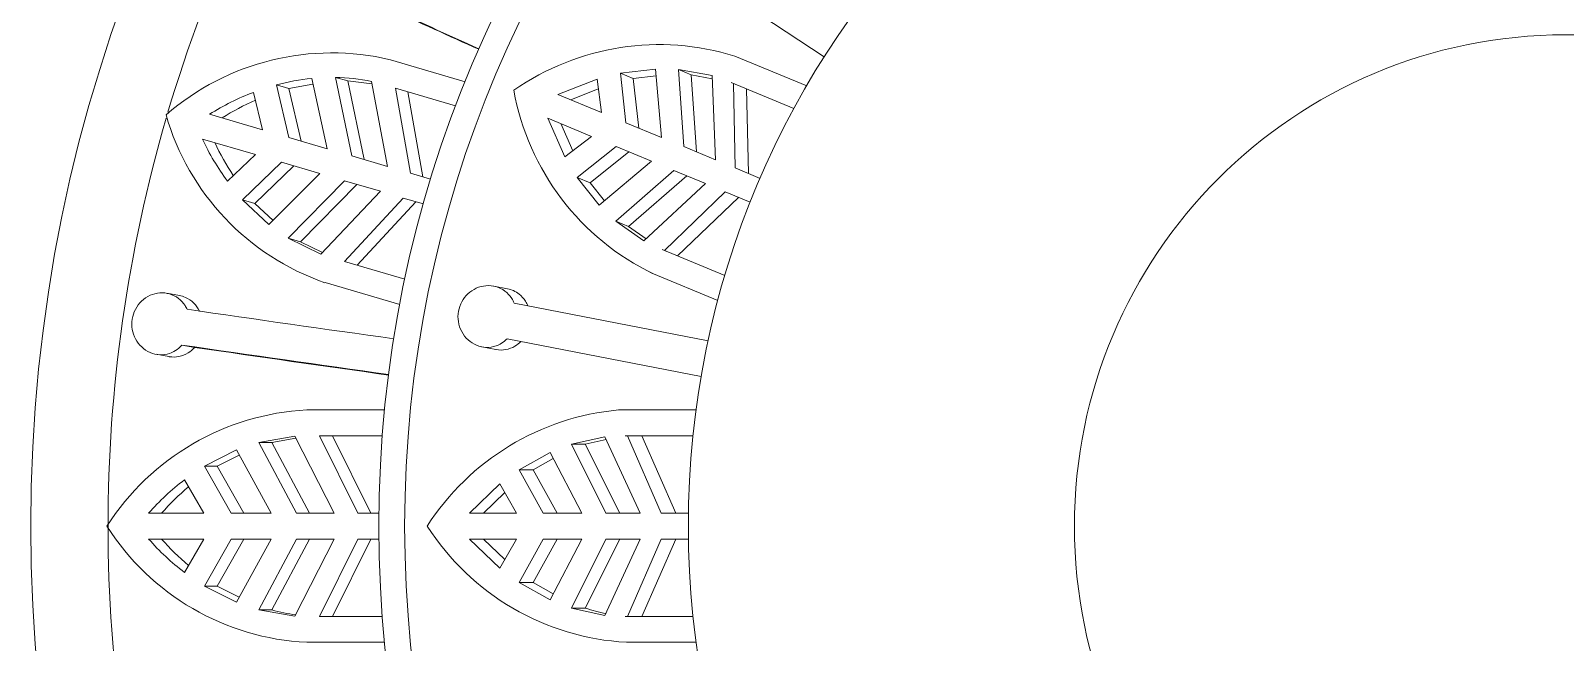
# Model space of a CAD drawing. Header units: millimetres. Extents: x -18512 to 101824, y -95768 to 52898.
# Drawn here: x 18589.45 to 18619.16, y -58609.44 to -58597.61 of the extents above; entities that cross this region are included whole.
import ezdxf

# ---------------------------------------------------------------- set-up
doc = ezdxf.new("R2010")
doc.units = ezdxf.units.MM
doc.header["$LTSCALE"] = 25
doc.layers.get('0').update_dxf_attribs({"color": 254, "lineweight": 0})
doc.layers.add('027 Sanitry Ware', color=1, linetype='Continuous', lineweight=0)

# ---------------------------------------------------------------- blocks, each defined once
blk = doc.blocks.new('SE2')
at = {"layer": '027 Sanitry Ware', "linetype": 'Continuous'}
for p, q in [((111.2136, 34.6719), (110.2555, 35.306)), ((108.6904, 34.655), (109.1248, 34.5274)), ((111.1114, 34.5033), (110.6944, 34.676)), ((110.2714, 33.5523), (110.2847, 33.5474)), ((110.2847, 33.5474), (110.3606, 33.516)), ((110.1985, 33.4198), (110.214, 33.4134)), ((110.2207, 33.411), (110.5948, 33.256)), ((107.4637, 33.2847), (107.3897, 33.2981)), ((108.7445, 33.2321), (108.3101, 33.3597)), ((109.3719, 33.3243), (109.2916, 33.3399)), ((109.4104, 33.2404), (110.5382, 33.0211)), ((110.4982, 32.815), (109.3703, 33.0342)), ((107.3277, 32.9435), (107.4018, 32.93)), ((107.4784, 32.9971), (107.5522, 32.9837)), ((109.2228, 32.9865), (109.3033, 32.9708)), ((108.2037, 32.6201), (108.6565, 32.6201)), ((110.4683, 32.6201), (110.0169, 32.6201)), ((108.6565, 31.2701), (108.2037, 31.2701)), ((110.0634, 31.2701), (110.4683, 31.2701))]:
    blk.add_line(p, q, dxfattribs=at)
at = {"layer": '027 Sanitry Ware', "color": 8, "linetype": 'Continuous'}
for p, q in [((108.3228, 34.1376), (108.2331, 34.5469)), ((108.3706, 34.5527), (108.4421, 34.5317)), ((108.3706, 34.5527), (108.4653, 34.0958)), ((109.6635, 34.4536), (109.8922, 34.5428)), ((109.8922, 34.5428), (109.9174, 34.3484)), ((110.0281, 34.5763), (110.2324, 34.6)), ((110.0281, 34.5763), (110.1027, 34.5453)), ((110.0606, 34.2891), (110.0281, 34.5763)), ((110.1027, 34.5453), (110.2358, 34.5609)), ((110.135, 34.2583), (110.1027, 34.5453)), ((110.2324, 34.6), (110.267, 34.2036)), ((110.3652, 34.5974), (110.4398, 34.5665)), ((110.3961, 34.1501), (110.3652, 34.5974)), ((110.3652, 34.5974), (110.5615, 34.5629)), ((110.4713, 34.119), (110.4398, 34.5665)), ((110.4398, 34.5665), (110.5622, 34.5449)), ((110.5615, 34.5629), (110.5808, 34.0736)), ((107.8937, 34.4655), (107.9475, 34.2478)), ((108.0988, 34.4879), (108.0273, 34.5089)), ((108.0995, 34.2032), (108.0273, 34.5089)), ((108.0988, 34.4879), (108.2403, 34.514)), ((108.0988, 34.4879), (108.1709, 34.1822)), ((108.5371, 34.0747), (108.4421, 34.5317)), ((108.4421, 34.5317), (108.5834, 34.5154)), ((108.581, 34.5284), (108.6741, 34.0344)), ((109.07, 34.3872), (108.7201, 34.4899)), ((108.8069, 33.9955), (108.7201, 34.4899)), ((108.7922, 34.4688), (108.8799, 33.974)), ((109.9174, 34.3484), (109.6635, 34.4536)), ((109.7391, 34.4223), (109.8997, 34.4853)), ((110.6861, 34.5165), (110.6732, 34.5224)), ((110.6732, 34.5224), (111.0376, 34.3715)), ((110.695, 34.0263), (110.6861, 34.5165)), ((110.7729, 33.994), (110.762, 34.4851)), ((107.9475, 34.2478), (107.6392, 34.3383)), ((109.6061, 34.315), (109.86, 34.2098)), ((109.7047, 34.0902), (109.6061, 34.315)), ((109.7506, 34.1256), (109.6817, 34.2837)), ((110.267, 34.2036), (110.0606, 34.2891)), ((107.597, 34.1944), (107.9052, 34.1039)), ((108.3228, 34.1376), (108.0995, 34.2032)), ((109.86, 34.2098), (109.7047, 34.0902)), ((107.9052, 34.1039), (107.7423, 33.9498)), ((108.6741, 34.0344), (108.4653, 34.0958)), ((109.7771, 33.9705), (110.0032, 34.1505)), ((109.8518, 33.9396), (110.0776, 34.1197)), ((110.0032, 34.1505), (110.2096, 34.065)), ((110.5808, 34.0736), (110.3961, 34.1501)), ((107.8312, 33.8411), (108.0573, 34.0592)), ((108.1287, 34.0383), (107.9028, 33.8201)), ((108.0573, 34.0592), (108.2805, 33.9937)), ((110.2096, 34.065), (109.9048, 33.8092)), ((110.0006, 33.7171), (110.3387, 34.0115)), ((110.3387, 34.0115), (110.5234, 33.935)), ((110.8408, 33.9659), (110.695, 34.0263)), ((107.9839, 33.6979), (108.2805, 33.9937)), ((108.4231, 33.9518), (108.0964, 33.6186)), ((108.1678, 33.5976), (108.4948, 33.9308)), ((108.4231, 33.9518), (108.6319, 33.8905)), ((108.9244, 33.9609), (108.8069, 33.9955)), ((109.7771, 33.9705), (109.8518, 33.9396)), ((109.9048, 33.8092), (109.7771, 33.9705)), ((109.9349, 33.8344), (109.8518, 33.9396)), ((110.0752, 33.6863), (110.4139, 33.9804)), ((110.5234, 33.935), (110.1638, 33.6027)), ((107.9028, 33.8201), (107.8312, 33.8411)), ((107.8312, 33.8411), (107.9839, 33.6979)), ((108.6319, 33.8905), (108.2864, 33.5253)), ((108.4243, 33.4825), (108.7647, 33.8515)), ((108.8376, 33.8301), (108.4964, 33.4613)), ((108.7647, 33.8515), (108.8822, 33.817)), ((110.2847, 33.5474), (110.6376, 33.8877)), ((110.3606, 33.516), (110.7155, 33.8555)), ((110.6376, 33.8877), (110.7834, 33.8273)), ((108.0077, 33.7216), (107.9028, 33.8201)), ((110.0006, 33.7171), (110.0752, 33.6863)), ((110.1638, 33.6027), (110.0006, 33.7171)), ((110.177, 33.615), (110.0752, 33.6863)), ((108.0964, 33.6186), (108.2864, 33.5253)), ((108.0964, 33.6186), (108.1678, 33.5976)), ((108.2956, 33.535), (108.1678, 33.5976)), ((108.4243, 33.4825), (108.7742, 33.3797)), ((110.6358, 33.4014), (110.2714, 33.5523)), ((108.1344, 32.4679), (107.9257, 32.4319)), ((107.9257, 32.4319), (108.0002, 32.4319)), ((107.9257, 32.4319), (108.1453, 32.0201)), ((108.0002, 32.4319), (108.1404, 32.456)), ((108.2201, 32.0201), (108.0002, 32.4319)), ((108.1344, 32.4679), (108.3629, 32.0201)), ((108.6434, 32.4701), (108.2787, 32.4701)), ((108.5013, 32.0201), (108.2787, 32.4701)), ((108.3539, 32.4701), (108.5774, 32.0201)), ((109.7429, 32.4215), (109.9374, 32.4648)), ((109.7429, 32.4215), (109.8236, 32.4215)), ((109.9426, 32.0201), (109.7429, 32.4215)), ((109.8236, 32.4215), (109.945, 32.4484)), ((110.024, 32.0201), (109.8236, 32.4215)), ((109.9374, 32.4648), (110.1425, 32.0201)), ((110.0703, 32.4696), (110.0562, 32.4701)), ((110.0562, 32.4701), (110.4505, 32.4701)), ((110.2661, 32.0201), (110.0703, 32.4696)), ((110.3504, 32.0201), (110.1525, 32.4696)), ((107.7955, 32.3876), (107.6087, 32.2931)), ((107.6832, 32.2931), (107.8116, 32.3581)), ((107.9968, 32.0201), (107.7955, 32.3876)), ((109.4395, 32.273), (109.6192, 32.3731)), ((109.5203, 32.273), (109.6373, 32.3383)), ((109.6192, 32.3731), (109.8029, 32.0201)), ((107.6832, 32.2931), (107.6087, 32.2931)), ((107.7641, 32.0201), (107.6087, 32.2931)), ((107.6832, 32.2931), (107.8385, 32.0201)), ((109.4395, 32.273), (109.5203, 32.273)), ((109.5794, 32.0201), (109.4395, 32.273)), ((109.6599, 32.0201), (109.5203, 32.273)), ((107.4927, 32.2139), (107.6056, 32.0201)), ((109.1497, 32.0201), (109.3268, 32.1901)), ((109.2315, 32.0201), (109.3557, 32.1398)), ((109.3268, 32.1901), (109.4244, 32.0201)), ((107.6056, 32.0201), (107.2843, 32.0201)), ((107.9968, 32.0201), (107.7641, 32.0201)), ((108.3629, 32.0201), (108.1453, 32.0201)), ((108.6238, 32.0201), (108.5013, 32.0201)), ((109.4244, 32.0201), (109.1497, 32.0201)), ((109.8029, 32.0201), (109.5794, 32.0201)), ((110.1425, 32.0201), (109.9426, 32.0201)), ((110.424, 32.0201), (110.2661, 32.0201)), ((107.2843, 31.8701), (107.6056, 31.8701)), ((107.6056, 31.8701), (107.4927, 31.6764)), ((107.6087, 31.5971), (107.7641, 31.8701)), ((107.8385, 31.8701), (107.6832, 31.5971)), ((107.7641, 31.8701), (107.9968, 31.8701)), ((107.7955, 31.5027), (107.9968, 31.8701)), ((108.1453, 31.8701), (107.9257, 31.4584)), ((108.0002, 31.4584), (108.2201, 31.8701)), ((108.3629, 31.8701), (108.1344, 31.4224)), ((108.1453, 31.8701), (108.3629, 31.8701)), ((108.2787, 31.4201), (108.5013, 31.8701)), ((108.5774, 31.8701), (108.3539, 31.4201)), ((108.5013, 31.8701), (108.6238, 31.8701)), ((109.1497, 31.8701), (109.4244, 31.8701)), ((109.3268, 31.7002), (109.1497, 31.8701)), ((109.3557, 31.7504), (109.2315, 31.8701)), ((109.4244, 31.8701), (109.3268, 31.7002)), ((109.4395, 31.6173), (109.5794, 31.8701)), ((109.5203, 31.6173), (109.6599, 31.8701)), ((109.5794, 31.8701), (109.8029, 31.8701)), ((109.8029, 31.8701), (109.6192, 31.5172)), ((109.7429, 31.4688), (109.9426, 31.8701)), ((109.8236, 31.4688), (110.024, 31.8701)), ((110.1425, 31.8701), (109.9374, 31.4255)), ((109.9426, 31.8701), (110.1425, 31.8701)), ((110.0703, 31.4207), (110.2661, 31.8701)), ((110.1525, 31.4207), (110.3504, 31.8701)), ((110.2661, 31.8701), (110.424, 31.8701)), ((107.6832, 31.5971), (107.6087, 31.5971)), ((107.6087, 31.5971), (107.7955, 31.5027)), ((107.8116, 31.5322), (107.6832, 31.5971)), ((109.4395, 31.6173), (109.5203, 31.6173)), ((109.6192, 31.5172), (109.4395, 31.6173)), ((109.6373, 31.552), (109.5203, 31.6173)), ((107.9257, 31.4584), (108.1344, 31.4224)), ((107.9257, 31.4584), (108.0002, 31.4584)), ((108.2787, 31.4201), (108.6434, 31.4201)), ((109.7429, 31.4688), (109.8236, 31.4688)), ((109.9374, 31.4255), (109.7429, 31.4688)), ((110.0562, 31.4201), (110.0703, 31.4207)), ((110.4505, 31.4201), (110.0562, 31.4201)), ((110.0703, 31.4207), (110.1525, 31.4207))]:
    blk.add_line(p, q, dxfattribs=at)
at = {"layer": '027 Sanitry Ware', "linetype": 'Continuous'}
for radius in [8.925, 6.9, 5.1, 2.8548]:
    blk.add_circle((115.5234, 31.9451), radius, dxfattribs=at)
at = {"layer": '027 Sanitry Ware', "color": 8, "linetype": 'Continuous'}
blk.add_circle((115.5234, 31.9451), 6.75, dxfattribs=at)
at = {"layer": '027 Sanitry Ware', "linetype": 'Continuous'}
for centre, radius, start, end in [((115.5234, 31.9451), 8.475, 147.34471, 163.51726), ((168.5154, 166.5905), 144.5955, 245.303054, 245.783927), ((173.7912, 177.9696), 157.1407, 245.316185, 245.731387), ((110.2541, 33.2605), 1.4824, 72.72468, 124.7825), ((108.3499, 33.2245), 1.4705, 76.60923, 130.97893), ((110.8565, 34.7376), 1.4711, 190.16272, 244.39393), ((115.5234, 31.9451), 8.475, 163.75722, 196.2933), ((108.7878, 34.7385), 1.4593, 196.06782, 250.88947), ((128.8192, 178.7651), 147.1118, 261.670747, 262.143432), ((128.4347, 176.0649), 144.5944, 261.666688, 262.147566), ((130.2912, 188.4711), 157.1413, 261.679822, 262.095022), ((108.279, 31.1533), 1.4687, 92.93851, 147.37692), ((110.1519, 31.1439), 1.4824, 95.22468, 147.2825), ((108.2737, 32.7277), 1.4593, 212.43151, 267.25305), ((110.1431, 32.7391), 1.4711, 212.66272, 266.89393)]:
    blk.add_arc(centre, radius, start, end, dxfattribs=at)
at = {"layer": '027 Sanitry Ware', "color": 8, "linetype": 'Continuous'}
for centre, radius, start, end in [((108.3638, 33.262), 1.2915, 95.80643, 105.10288), ((108.355, 33.4926), 1.0602, 77.69253, 89.15503), ((108.4096, 33.1154), 1.4454, 110.91172, 122.20804), ((108.4798, 33.1012), 1.4384, 113.55385, 122.29169), ((108.9052, 34.8061), 1.4442, 205.06006, 216.36563), ((108.9729, 34.7807), 1.4383, 204.98095, 213.71895), ((108.3673, 31.0646), 1.4442, 127.27078, 138.57626), ((108.4394, 31.07), 1.4384, 129.91747, 138.65535), ((108.3673, 32.8257), 1.4442, 221.42374, 232.72922), ((108.4394, 32.8203), 1.4384, 221.34465, 230.08256), ((108.2834, 32.4779), 1.0581, 254.47535, 262.24612), ((110.1363, 32.4182), 0.9996, 251.77003, 259.00808)]:
    blk.add_arc(centre, radius, start, end, dxfattribs=at)
at = {"layer": '027 Sanitry Ware', "linetype": 'Continuous'}
for points, knots in [([(107.5083, 33.205), (107.5048, 33.2124), (107.5008, 33.2196), (107.4964, 33.2264), (107.4858, 33.2426), (107.4724, 33.257), (107.4573, 33.2684), (107.4421, 33.2799), (107.4247, 33.2887), (107.4067, 33.2941), (107.3884, 33.2995), (107.369, 33.3016), (107.3498, 33.3003), (107.3306, 33.299), (107.3111, 33.2941), (107.2931, 33.2861), (107.2751, 33.2781), (107.2581, 33.2667), (107.2435, 33.2528), (107.2291, 33.239), (107.2167, 33.2225), (107.2074, 33.2045), (107.1983, 33.1868), (107.1919, 33.1673), (107.1889, 33.1475), (107.1859, 33.1279), (107.1861, 33.1076), (107.1894, 33.0882), (107.1927, 33.0688), (107.1992, 33.0497), (107.2083, 33.0326), (107.2176, 33.0151), (107.2298, 32.9992), (107.2439, 32.986), (107.2583, 32.9726), (107.275, 32.9616), (107.2927, 32.954), (107.3106, 32.9464), (107.3299, 32.9419), (107.3492, 32.9411), (107.3683, 32.9402), (107.3878, 32.9429), (107.4061, 32.949), (107.4178, 32.9529), (107.4291, 32.9582), (107.4398, 32.9647), (107.454, 32.9734), (107.4671, 32.9844), (107.4784, 32.9971)], [0, 0, 0, 0, 0.02774, 0.02774, 0.02774, 0.094319, 0.094319, 0.094319, 0.161274, 0.161274, 0.161274, 0.228759, 0.228759, 0.228759, 0.296727, 0.296727, 0.296727, 0.364719, 0.364719, 0.364719, 0.43199, 0.43199, 0.43199, 0.498092, 0.498092, 0.498092, 0.563377, 0.563377, 0.563377, 0.628814, 0.628814, 0.628814, 0.695282, 0.695282, 0.695282, 0.762957, 0.762957, 0.762957, 0.831229, 0.831229, 0.831229, 0.899227, 0.899227, 0.899227, 0.942174, 0.942174, 0.942174, 1, 1, 1, 1]), ([(109.3703, 33.0342), (109.3601, 33.0238), (109.3487, 33.0146), (109.3365, 33.0072), (109.3264, 33.001), (109.3157, 32.996), (109.3047, 32.9922), (109.2865, 32.9859), (109.2671, 32.983), (109.2481, 32.9836), (109.2291, 32.9842), (109.2099, 32.9884), (109.1921, 32.9957), (109.1741, 33.0031), (109.1571, 33.0139), (109.1424, 33.0273), (109.1275, 33.0408), (109.1147, 33.0572), (109.105, 33.0752), (109.0955, 33.0931), (109.0888, 33.113), (109.0856, 33.1333), (109.0826, 33.1531), (109.0828, 33.1737), (109.0863, 33.1935), (109.0897, 33.2128), (109.0964, 33.2318), (109.1058, 33.2489), (109.1151, 33.266), (109.1273, 33.2817), (109.1413, 33.2948), (109.1556, 33.3082), (109.1721, 33.3193), (109.1896, 33.3272), (109.2076, 33.3354), (109.227, 33.3405), (109.2462, 33.3422), (109.2658, 33.3439), (109.2858, 33.3421), (109.3044, 33.3368), (109.323, 33.3316), (109.3409, 33.3228), (109.3564, 33.3111), (109.3717, 33.2996), (109.3852, 33.2851), (109.3958, 33.2686), (109.4014, 33.2597), (109.4063, 33.2502), (109.4104, 33.2404)], [0, 0, 0, 0, 0.049504, 0.049504, 0.049504, 0.090176, 0.090176, 0.090176, 0.157821, 0.157821, 0.157821, 0.225413, 0.225413, 0.225413, 0.293804, 0.293804, 0.293804, 0.362711, 0.362711, 0.362711, 0.430787, 0.430787, 0.430787, 0.496896, 0.496896, 0.496896, 0.561301, 0.561301, 0.561301, 0.625531, 0.625531, 0.625531, 0.691162, 0.691162, 0.691162, 0.758751, 0.758751, 0.758751, 0.827552, 0.827552, 0.827552, 0.896201, 0.896201, 0.896201, 0.963832, 0.963832, 0.963832, 1, 1, 1, 1]), ([(109.3718, 33.3242), (109.3837, 33.3219), (109.3954, 33.3183), (109.4063, 33.3134), (109.4178, 33.3082), (109.4288, 33.3016), (109.4388, 33.2937), (109.4535, 33.2822), (109.4665, 33.2677), (109.4767, 33.2513), (109.4818, 33.243), (109.4863, 33.2341), (109.4901, 33.2249)], [0.8121548, 0.8121548, 0.8121548, 0.8121548, 0.8550489, 0.8550489, 0.8550489, 0.8997029, 0.8997029, 0.8997029, 0.9661815, 0.9661815, 0.9661815, 1, 1, 1, 1]), ([(107.4636, 33.2847), (107.4755, 33.2825), (107.4872, 33.279), (107.4982, 33.2742), (107.5157, 33.2666), (107.5321, 33.2557), (107.5461, 33.2422), (107.5599, 33.2288), (107.5717, 33.2126), (107.5805, 33.1949), (107.581, 33.1938), (107.5815, 33.1927), (107.582, 33.1916)], [0.8180946, 0.8180946, 0.8180946, 0.8180946, 0.8608041, 0.8608041, 0.8608041, 0.9286018, 0.9286018, 0.9286018, 0.9959111, 0.9959111, 0.9959111, 1, 1, 1, 1]), ([(107.5522, 32.9837), (107.5409, 32.971), (107.5277, 32.96), (107.5136, 32.9513), (107.4973, 32.9413), (107.4793, 32.9342), (107.4609, 32.9305), (107.4424, 32.9268), (107.4232, 32.9265), (107.4046, 32.9295), (107.4037, 32.9297), (107.4028, 32.9298), (107.4019, 32.93)], [0, 0, 0, 0, 0.0578407, 0.0578407, 0.0578407, 0.1242593, 0.1242593, 0.1242593, 0.1909661, 0.1909661, 0.1909661, 0.1942623, 0.1942623, 0.1942623, 0.1942623]), ([(109.45, 33.0187), (109.4394, 33.0078), (109.4274, 32.9982), (109.4146, 32.9906), (109.3983, 32.9809), (109.3803, 32.974), (109.362, 32.9706), (109.3435, 32.9672), (109.3243, 32.9671), (109.3059, 32.9704), (109.305, 32.9705), (109.3042, 32.9707), (109.3033, 32.9708)], [0, 0, 0, 0, 0.0518782, 0.0518782, 0.0518782, 0.1181018, 0.1181018, 0.1181018, 0.1848634, 0.1848634, 0.1848634, 0.1879112, 0.1879112, 0.1879112, 0.1879112])]:
    blk.add_open_spline(points, degree=3, knots=knots, dxfattribs=at)
blk = doc.blocks.new('ETYIIR76')
at = {"xscale": 3.328501294135078, "yscale": 3.328501294135078, "zscale": 3.328501294135078, "rotation": 270}
blk.add_blockref('SE2', (19179.873, 16636.102), dxfattribs=at)

msp = doc.modelspace()

# ---------------------------------------------------------------- block references
at = {"rotation": 90}
msp.add_blockref('ETYIIR76', (34870.741, -77893.392), dxfattribs=at)

doc.saveas('drawing.dxf')
